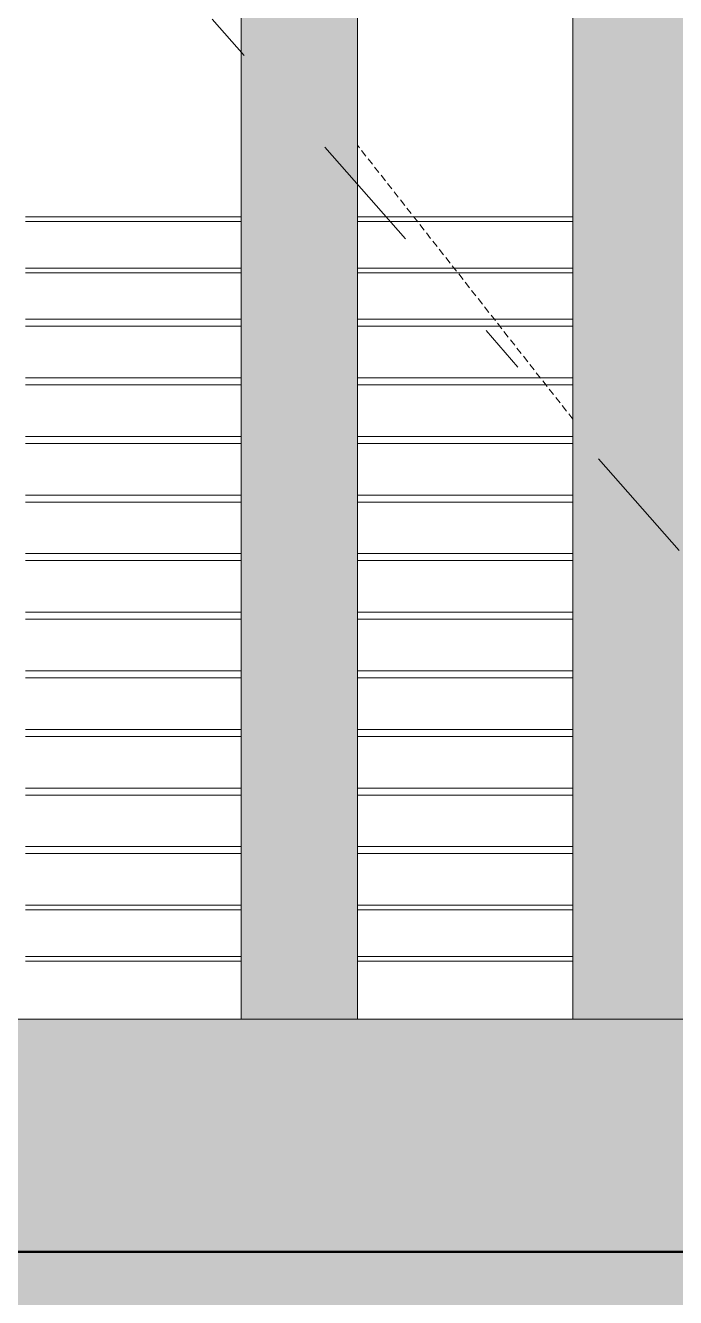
# Model space of a CAD drawing. Header units: millimetres. Extents: x 902415 to 1199587, y -3757 to 35605.
# Drawn here: x 998018 to 998297, y 5180 to 5727 of the extents above; entities that cross this region are included whole.
import ezdxf

# ---------------------------------------------------------------- set-up
doc = ezdxf.new("R2010")
doc.units = ezdxf.units.MM
for name, pattern in [('AEC_Center', [24, 12, -4, 4, -4]), ('Center', [178.333333, 20.833333, -52.5, 52.5, -52.5]), ('Dash Small', [9, 3, -1.5, 3, -1.5])]:
    doc.linetypes.add(name, pattern=pattern)
for name, color, linetype, lineweight in [('A-DETL', 90, 'Continuous', 18), ('A-DETL-GENF', 92, 'Continuous', 5), ('A-DOOR', 31, 'Continuous', 5), ('A-FLOR-LEVL', 51, 'Continuous', 5), ('A-GLAZ-CWMG', 51, 'Continuous', 5)]:
    doc.layers.add(name, color=color, linetype=linetype, lineweight=lineweight)

# ---------------------------------------------------------------- blocks, each defined once
blk = doc.blocks.new('X_Door-Panel-Hinge-Standard - Standard-V25-North - Grids A')
at = {"layer": 'A-DOOR', "linetype": 'Dash Small'}
blk.add_line((998253.23, 5557.98), (998160.52, 5675.88), dxfattribs=at)
at = {"layer": 'A-DOOR'}
for p, q in [((998017.81, 5645), (998110.52, 5645)), ((998017.81, 5643), (998110.52, 5643)), ((998160.52, 5645), (998253.23, 5645)), ((998160.52, 5643), (998253.23, 5643)), ((998017.81, 5623), (998110.52, 5623)), ((998017.81, 5621), (998110.52, 5621)), ((998160.52, 5623), (998253.23, 5623)), ((998160.52, 5621), (998253.23, 5621)), ((998110.52, 5601), (998017.81, 5601)), ((998017.81, 5598), (998110.52, 5598)), ((998253.23, 5601), (998160.52, 5601)), ((998160.52, 5598), (998253.23, 5598)), ((998110.52, 5575.8), (998017.81, 5575.8)), ((998253.23, 5575.8), (998160.52, 5575.8)), ((998017.81, 5572.8), (998110.52, 5572.8)), ((998160.52, 5572.8), (998253.23, 5572.8)), ((998110.52, 5550.6), (998017.81, 5550.6)), ((998017.81, 5547.6), (998110.52, 5547.6)), ((998253.23, 5550.6), (998160.52, 5550.6)), ((998160.52, 5547.6), (998253.23, 5547.6)), ((998110.52, 5525.4), (998017.81, 5525.4)), ((998017.81, 5522.4), (998110.52, 5522.4)), ((998253.23, 5525.4), (998160.52, 5525.4)), ((998160.52, 5522.4), (998253.23, 5522.4)), ((998110.52, 5500.2), (998017.81, 5500.2)), ((998253.23, 5500.2), (998160.52, 5500.2)), ((998017.81, 5497.2), (998110.52, 5497.2)), ((998160.52, 5497.2), (998253.23, 5497.2)), ((998110.52, 5475), (998017.81, 5475)), ((998017.81, 5472), (998110.52, 5472)), ((998253.23, 5475), (998160.52, 5475)), ((998160.52, 5472), (998253.23, 5472)), ((998110.52, 5449.8), (998017.81, 5449.8)), ((998253.23, 5449.8), (998160.52, 5449.8)), ((998017.81, 5446.8), (998110.52, 5446.8)), ((998160.52, 5446.8), (998253.23, 5446.8)), ((998110.52, 5424.6), (998017.81, 5424.6)), ((998017.81, 5421.6), (998110.52, 5421.6)), ((998253.23, 5424.6), (998160.52, 5424.6)), ((998160.52, 5421.6), (998253.23, 5421.6)), ((998110.52, 5399.4), (998017.81, 5399.4)), ((998017.81, 5396.4), (998110.52, 5396.4)), ((998253.23, 5399.4), (998160.52, 5399.4)), ((998160.52, 5396.4), (998253.23, 5396.4)), ((998110.52, 5374.2), (998017.81, 5374.2)), ((998253.23, 5374.2), (998160.52, 5374.2)), ((998017.81, 5371.2), (998110.52, 5371.2)), ((998160.52, 5371.2), (998253.23, 5371.2)), ((998110.52, 5349), (998017.81, 5349)), ((998017.81, 5347), (998110.52, 5347)), ((998253.23, 5349), (998160.52, 5349)), ((998160.52, 5347), (998253.23, 5347)), ((998110.52, 5327), (998017.81, 5327)), ((998017.81, 5325), (998110.52, 5325)), ((998253.23, 5327), (998160.52, 5327)), ((998160.52, 5325), (998253.23, 5325))]:
    blk.add_line(p, q, dxfattribs=at)
blk = doc.blocks.new('Curtain_Wall_Batten_Door - Louvre Single Door-1889503-North - Grids A')
at = {"layer": 'A-DOOR', "linetype": 'Center'}
for points in [[(998160.52, 5300), (998160.52, 7500), (998110.52, 7500), (998110.52, 5300)], [(998289.42, 5300), (998303.23, 5300), (998303.23, 7500), (998253.23, 7500), (998253.23, 5300)]]:
    blk.add_hatch(color=256, dxfattribs=at).paths.add_polyline_path(points)
at = {"layer": 'A-DOOR'}
for p, q in [((998110.52, 7500), (998110.52, 5300)), ((998160.52, 5300), (998160.52, 7500)), ((998253.23, 7500), (998253.23, 5300))]:
    blk.add_line(p, q, dxfattribs=at)
at = {"layer": 'A-DOOR', "linetype": 'Center'}
blk.add_line((997509.67, 6400), (998475.94, 5300), dxfattribs=at)
blk = doc.blocks.new('Rectangular Mullion - 100 x 100mm-1765090-North - Grids A')
at = {"layer": 'A-GLAZ-CWMG'}
blk.add_hatch(color=256, dxfattribs=at).paths.add_polyline_path([(998475.94, 5200), (998475.94, 5300), (997509.67, 5300), (997509.67, 5200), (998289.42, 5200)])
blk.add_line((998475.94, 5300), (997509.67, 5300), dxfattribs=at)

msp = doc.modelspace()

# ---------------------------------------------------------------- hatches: boundary and pattern name
at = {"layer": 'A-DETL-GENF'}
msp.add_hatch(color=7, dxfattribs=at).paths.add_polyline_path([(911282.18, 275.12), (1031734.49, 275.12), (1031734.5, 275.12), (1034503.38, 275.12), (1034503.38, 275.12), (1043561.44, 275.12), (1043561.44, 5200), (911282.18, 5200), (911282.18, 2942.26)])

# ---------------------------------------------------------------- linework, layer by layer
at = {"layer": 'A-DETL', "lineweight": 50}
msp.add_line((1043561.44, 5200), (911282.18, 5200), dxfattribs=at)
at = {"layer": 'A-FLOR-LEVL', "linetype": 'AEC_Center'}
msp.add_line((903214.69, 5200), (1037708.07, 5200), dxfattribs=at)

# ---------------------------------------------------------------- block references
at = {"layer": 'A-DOOR', "linetype": 'Center'}
msp.add_blockref('Curtain_Wall_Batten_Door - Louvre Single Door-1889503-North - Grids A', (0, 0), dxfattribs=at)
at = {"layer": 'A-DOOR'}
msp.add_blockref('X_Door-Panel-Hinge-Standard - Standard-V25-North - Grids A', (0, 0), dxfattribs=at)
at = {"layer": 'A-GLAZ-CWMG'}
msp.add_blockref('Rectangular Mullion - 100 x 100mm-1765090-North - Grids A', (0, 0), dxfattribs=at)

doc.saveas('drawing.dxf')
